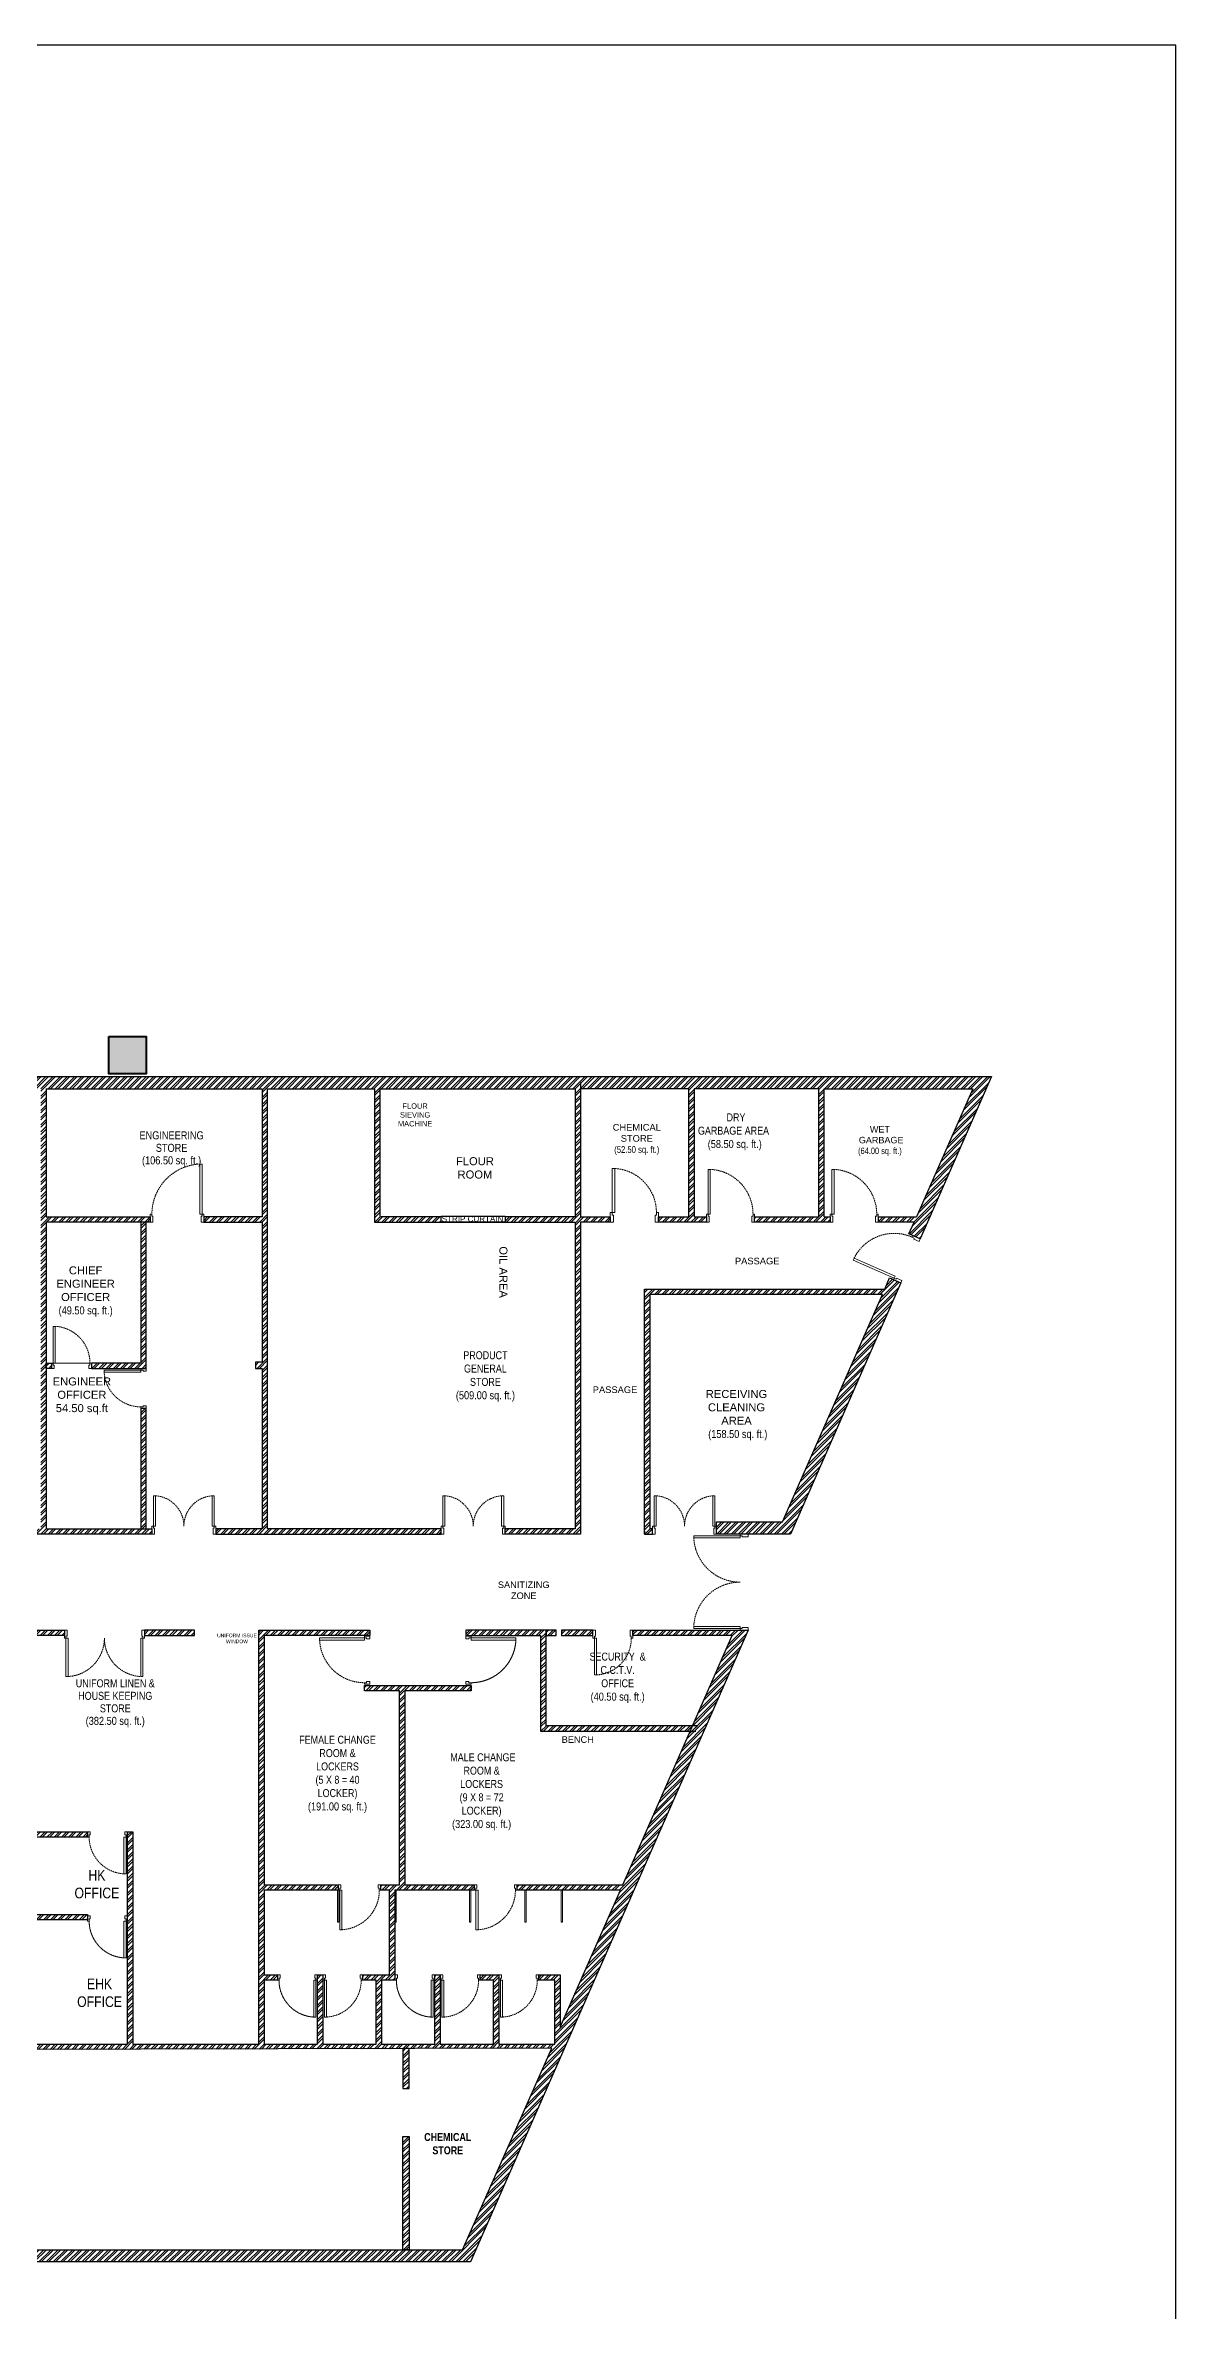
# Model space of a CAD drawing. Header units: millimetres. Extents: x 149548 to 2069915, y -1587483 to -1219800.
# Drawn here: x 1995563 to 2016745, y -1386812 to -1344339 of the extents above; entities that cross this region are included whole.
import ezdxf

# ---------------------------------------------------------------- set-up
doc = ezdxf.new("R2010")
doc.units = ezdxf.units.MM
doc.header["$MEASUREMENT"] = 0
for name, pattern in [('AUDIT_D_060311083008-3', [0, 0]), ('DASHED', [0.75, 0.5, -0.25]), ('HIDDEN', [0.375, 0.25, -0.125])]:
    doc.linetypes.add(name, pattern=pattern)
doc.layers.add('A-ANNO-TEXT-250', color=211, linetype='AUDIT_D_060311083008-3')
doc.layers.add('Text', color=7, linetype='Continuous')
doc.layers.add('A-DOOR', color=140, linetype='AUDIT_D_060311083008-3', lineweight=5, transparency=0.5)
for name, color, linetype, lineweight in [('AREA', 84, 'Continuous', 15), ('BRICK WALL_MOFA', 8, 'Continuous', 30), ('CONCRETE_MOFA', 230, 'Continuous', 40), ('DIMENSION_MOFA', 62, 'HIDDEN', 15), ('DOORS', 161, 'Continuous', 5), ('NEW BLOCK WORK', 126, 'Continuous', 30), ('NEW WALL', 242, 'Continuous', 0), ('Sanitary fixtures', 153, 'Continuous', 13)]:
    doc.layers.add(name, color=color, linetype=linetype, lineweight=lineweight)
doc.layers.add('HATCH SOLID_MOFA', color=7, linetype='Continuous', lineweight=5, true_color=0x9c9c9c)
doc.layers.add('HATCH_LIGHT_MOFA', color=7, linetype='Continuous', lineweight=5, true_color=0x5b5b5b)
doc.styles.add('1', font='romans.shx')
doc.styles.add('Arial_2', font='arial.ttf', dxfattribs={"height": 500})
doc.styles.add('ARIALBOLD.8', font='arialbd.ttf', dxfattribs={"width": 0.8, "height": 2.5})
doc.styles.get("Standard").update_dxf_attribs({"font": 'arial.ttf'})
doc.styles.add('Txt-200-02', font='GOTHIC.TTF', dxfattribs={"height": 500})
pattern_1 = [(45, (2011233.15, -1366874.38), (-67.35192, 67.35192), []), (45, (2011278.05, -1366874.38), (-67.35192, 67.35192), [])]

# ---------------------------------------------------------------- blocks, each defined once
blk = doc.blocks.new('D-150 thk wall_1.2m D leaf-new-flat-7')
at = {"layer": 'A-DOOR', "color": 252, "linetype": 'DASHED', "ltscale": 50}
for centre, start, end in [((30, 150), 360, 85.9759), ((1170, 150), 94.0241, 180)]:
    blk.add_arc(centre, 570, start, end, dxfattribs=at)
at = {"layer": 'DOORS'}
for points in [[(30, 150), (70, 150), (70, 719), (30, 719)], [(1170, 150), (1130, 150), (1130, 719), (1170, 719)]]:
    blk.add_lwpolyline(points, close=True, dxfattribs=at)
at = {"layer": 'DOORS', "flags": 128}
for points in [[(0, 150), (0, 0), (50, 0), (50, 110), (30, 110), (30, 150)], [(1200, 150), (1200, 0), (1150, 0), (1150, 110), (1170, 110), (1170, 150)]]:
    blk.add_lwpolyline(points, close=True, dxfattribs=at)
blk = doc.blocks.new('*U157')
at = {"layer": 'DIMENSION_MOFA'}
blk.add_blockref('D-150 thk wall_1.2m D leaf-new-flat-7', (0, 0), dxfattribs=at)
blk = doc.blocks.new('D-150 thk wall_1.2m D leaf-new-flat-9')
at = {"layer": 'A-DOOR', "color": 252, "linetype": 'DASHED', "ltscale": 50}
for centre, start, end in [((30, 150), 360, 85.9759), ((1170, 150), 94.0241, 180)]:
    blk.add_arc(centre, 570, start, end, dxfattribs=at)
at = {"layer": 'DOORS'}
for points in [[(30, 150), (70, 150), (70, 719), (30, 719)], [(1170, 150), (1130, 150), (1130, 719), (1170, 719)]]:
    blk.add_lwpolyline(points, close=True, dxfattribs=at)
at = {"layer": 'DOORS', "flags": 128}
for points in [[(0, 150), (0, 0), (50, 0), (50, 110), (30, 110), (30, 150)], [(1200, 150), (1200, 0), (1150, 0), (1150, 110), (1170, 110), (1170, 150)]]:
    blk.add_lwpolyline(points, close=True, dxfattribs=at)
blk = doc.blocks.new('*U159')
at = {"layer": 'DIMENSION_MOFA'}
blk.add_blockref('D-150 thk wall_1.2m D leaf-new-flat-9', (0, 0), dxfattribs=at)
blk = doc.blocks.new('D-100 thk wall_0.80m-new-flat-1')
at = {"layer": 'A-DOOR', "color": 252, "linetype": 'DASHED', "ltscale": 50}
blk.add_arc((30, -100), 740, 273.0986, 0, dxfattribs=at)
at = {"layer": 'DOORS', "flags": 128}
for points in [[(0, -100), (0, 0), (50, 0), (50, -60), (30, -60), (30, -100)], [(800, -100), (800, 0), (750, 0), (750, -60), (770, -60), (770, -100)]]:
    blk.add_lwpolyline(points, close=True, dxfattribs=at)
at = {"layer": 'DOORS'}
blk.add_lwpolyline([(30, -100), (70, -100), (70, -839), (30, -839)], close=True, dxfattribs=at)
blk = doc.blocks.new('*U161')
at = {"layer": 'DIMENSION_MOFA'}
blk.add_blockref('D-100 thk wall_0.80m-new-flat-1', (0, 0), dxfattribs=at)
blk = doc.blocks.new('D-100 thk wall_0.80m-new-flat-2')
at = {"layer": 'A-DOOR', "color": 252, "linetype": 'DASHED', "ltscale": 50}
blk.add_arc((30, -100), 740, 273.0986, 0, dxfattribs=at)
at = {"layer": 'DOORS', "flags": 128}
for points in [[(0, -100), (0, 0), (50, 0), (50, -60), (30, -60), (30, -100)], [(800, -100), (800, 0), (750, 0), (750, -60), (770, -60), (770, -100)]]:
    blk.add_lwpolyline(points, close=True, dxfattribs=at)
at = {"layer": 'DOORS'}
blk.add_lwpolyline([(30, -100), (70, -100), (70, -839), (30, -839)], close=True, dxfattribs=at)
blk = doc.blocks.new('*U163')
at = {"layer": 'DIMENSION_MOFA'}
blk.add_blockref('D-100 thk wall_0.80m-new-flat-2', (0, 0), dxfattribs=at)
blk = doc.blocks.new('D-100 thk wall_0.90m-new-flat-1')
at = {"layer": 'A-DOOR', "flags": 128}
for points in [[(-100, 0), (0, 0), (0, -50), (-60, -50), (-60, -30), (-100, -30)], [(-100, -900), (0, -900), (0, -850), (-60, -850), (-60, -870), (-100, -870)]]:
    blk.add_lwpolyline(points, close=True, dxfattribs=at)
at = {"layer": 'A-DOOR'}
blk.add_lwpolyline([(-100, -30), (-100, -70), (-939, -70), (-939, -30)], close=True, dxfattribs=at)
at = {"layer": 'A-DOOR', "color": 252, "linetype": 'DASHED', "ltscale": 50}
blk.add_arc((-100, -30), 840, 182.7294, 270, dxfattribs=at)
blk = doc.blocks.new('*U165')
at = {"layer": 'DIMENSION_MOFA'}
blk.add_blockref('D-100 thk wall_0.90m-new-flat-1', (0, 0), dxfattribs=at)
blk = doc.blocks.new('D-100 thk wall_0.90m-new-flat-2')
at = {"layer": 'A-DOOR', "flags": 128}
for points in [[(100, 0), (0, 0), (0, -50), (60, -50), (60, -30), (100, -30)], [(100, -900), (0, -900), (0, -850), (60, -850), (60, -870), (100, -870)]]:
    blk.add_lwpolyline(points, close=True, dxfattribs=at)
at = {"layer": 'A-DOOR'}
blk.add_lwpolyline([(100, -30), (100, -70), (939, -70), (939, -30)], close=True, dxfattribs=at)
at = {"layer": 'A-DOOR', "color": 252, "linetype": 'DASHED', "ltscale": 50}
blk.add_arc((100, -30), 840, 270, 357.2706, dxfattribs=at)
blk = doc.blocks.new('*U167')
at = {"layer": 'DIMENSION_MOFA'}
blk.add_blockref('D-100 thk wall_0.90m-new-flat-2', (0, 0), dxfattribs=at)
blk = doc.blocks.new('D-150 thk wall_1.8m D leaf-new-flat-4')
at = {"layer": 'A-DOOR', "color": 252, "linetype": 'DASHED', "ltscale": 50}
for centre, start, end in [((-149, 33), 158.9352, 246.3), ((-849, -1560), 66.3, 153.6648)]:
    blk.add_arc(centre, 870, start, end, dxfattribs=at)
at = {"layer": 'DOORS'}
for points in [[(-149, 33), (-165, -4), (-961, 346), (-945, 382)], [(-849, -1560), (-833, -1524), (-1629, -1174), (-1645, -1211)]]:
    blk.add_lwpolyline(points, close=True, dxfattribs=at)
at = {"layer": 'DOORS', "flags": 128}
for points in [[(-137, 60), (0, 0), (-20, -46), (-121, -2), (-113, 17), (-149, 33)], [(-861, -1588), (-724, -1648), (-703, -1602), (-804, -1558), (-812, -1577), (-849, -1560)]]:
    blk.add_lwpolyline(points, close=True, dxfattribs=at)
blk = doc.blocks.new('*U169')
at = {"layer": 'DIMENSION_MOFA'}
blk.add_blockref('D-150 thk wall_1.8m D leaf-new-flat-4', (0, 0), dxfattribs=at)
blk = doc.blocks.new('D-100 thk wall_0.75m-new-flat-4')
at = {"layer": 'A-DOOR', "color": 252, "linetype": 'DASHED', "ltscale": 50}
blk.add_arc((-30, -100), 690, 180, 266.6766, dxfattribs=at)
at = {"layer": 'DOORS', "flags": 128}
for points in [[(-750, -100), (-750, 0), (-700, 0), (-700, -60), (-720, -60), (-720, -100)], [(0, -100), (0, 0), (-50, 0), (-50, -60), (-30, -60), (-30, -100)]]:
    blk.add_lwpolyline(points, close=True, dxfattribs=at)
at = {"layer": 'DOORS'}
blk.add_lwpolyline([(-30, -100), (-70, -100), (-70, -789), (-30, -789)], close=True, dxfattribs=at)
blk = doc.blocks.new('*U171')
at = {"layer": 'DIMENSION_MOFA'}
blk.add_blockref('D-100 thk wall_0.75m-new-flat-4', (0, 0), dxfattribs=at)
blk = doc.blocks.new('D-100 thk wall_0.75m-new-flat-5')
at = {"layer": 'A-DOOR', "color": 252, "linetype": 'DASHED', "ltscale": 50}
blk.add_arc((-30, -100), 690, 180, 266.6766, dxfattribs=at)
at = {"layer": 'DOORS', "flags": 128}
for points in [[(-750, -100), (-750, 0), (-700, 0), (-700, -60), (-720, -60), (-720, -100)], [(0, -100), (0, 0), (-50, 0), (-50, -60), (-30, -60), (-30, -100)]]:
    blk.add_lwpolyline(points, close=True, dxfattribs=at)
at = {"layer": 'DOORS'}
blk.add_lwpolyline([(-30, -100), (-70, -100), (-70, -789), (-30, -789)], close=True, dxfattribs=at)
blk = doc.blocks.new('*U173')
at = {"layer": 'DIMENSION_MOFA'}
blk.add_blockref('D-100 thk wall_0.75m-new-flat-5', (0, 0), dxfattribs=at)
blk = doc.blocks.new('D-100 thk wall_0.75m-new-flat-6')
at = {"layer": 'A-DOOR', "color": 252, "linetype": 'DASHED', "ltscale": 50}
blk.add_arc((30, -100), 690, 273.3234, 0, dxfattribs=at)
at = {"layer": 'DOORS', "flags": 128}
for points in [[(0, -100), (0, 0), (50, 0), (50, -60), (30, -60), (30, -100)], [(750, -100), (750, 0), (700, 0), (700, -60), (720, -60), (720, -100)]]:
    blk.add_lwpolyline(points, close=True, dxfattribs=at)
at = {"layer": 'DOORS'}
blk.add_lwpolyline([(30, -100), (70, -100), (70, -789), (30, -789)], close=True, dxfattribs=at)
blk = doc.blocks.new('*U179')
at = {"layer": 'DIMENSION_MOFA'}
blk.add_blockref('D-100 thk wall_0.75m-new-flat-6', (0, 0), dxfattribs=at)
blk = doc.blocks.new('D-100 thk wall_0.75m-new-flat-7')
at = {"layer": 'A-DOOR', "color": 252, "linetype": 'DASHED', "ltscale": 50}
blk.add_arc((-30, -100), 690, 180, 266.6766, dxfattribs=at)
at = {"layer": 'DOORS', "flags": 128}
for points in [[(-750, -100), (-750, 0), (-700, 0), (-700, -60), (-720, -60), (-720, -100)], [(0, -100), (0, 0), (-50, 0), (-50, -60), (-30, -60), (-30, -100)]]:
    blk.add_lwpolyline(points, close=True, dxfattribs=at)
at = {"layer": 'DOORS'}
blk.add_lwpolyline([(-30, -100), (-70, -100), (-70, -789), (-30, -789)], close=True, dxfattribs=at)
blk = doc.blocks.new('*U181')
at = {"layer": 'DIMENSION_MOFA'}
blk.add_blockref('D-100 thk wall_0.75m-new-flat-7', (0, 0), dxfattribs=at)
blk = doc.blocks.new('D-100 thk wall_0.75m-new-flat-8')
at = {"layer": 'A-DOOR', "color": 252, "linetype": 'DASHED', "ltscale": 50}
blk.add_arc((30, -100), 690, 273.3234, 0, dxfattribs=at)
at = {"layer": 'DOORS', "flags": 128}
for points in [[(0, -100), (0, 0), (50, 0), (50, -60), (30, -60), (30, -100)], [(750, -100), (750, 0), (700, 0), (700, -60), (720, -60), (720, -100)]]:
    blk.add_lwpolyline(points, close=True, dxfattribs=at)
at = {"layer": 'DOORS'}
blk.add_lwpolyline([(30, -100), (70, -100), (70, -789), (30, -789)], close=True, dxfattribs=at)
blk = doc.blocks.new('*U183')
at = {"layer": 'DIMENSION_MOFA'}
blk.add_blockref('D-100 thk wall_0.75m-new-flat-8', (0, 0), dxfattribs=at)
blk = doc.blocks.new('D-100 thk wall_0.75m-new-flat-9')
at = {"layer": 'A-DOOR', "color": 252, "linetype": 'DASHED', "ltscale": 50}
blk.add_arc((-30, -100), 690, 180, 266.6766, dxfattribs=at)
at = {"layer": 'DOORS', "flags": 128}
for points in [[(-750, -100), (-750, 0), (-700, 0), (-700, -60), (-720, -60), (-720, -100)], [(0, -100), (0, 0), (-50, 0), (-50, -60), (-30, -60), (-30, -100)]]:
    blk.add_lwpolyline(points, close=True, dxfattribs=at)
at = {"layer": 'DOORS'}
blk.add_lwpolyline([(-30, -100), (-70, -100), (-70, -789), (-30, -789)], close=True, dxfattribs=at)
blk = doc.blocks.new('*U185')
at = {"layer": 'DIMENSION_MOFA'}
blk.add_blockref('D-100 thk wall_0.75m-new-flat-9', (0, 0), dxfattribs=at)
blk = doc.blocks.new('D-100 thk wall_0.75m-new-flat-10')
at = {"layer": 'A-DOOR', "color": 252, "linetype": 'DASHED', "ltscale": 50}
blk.add_arc((30, -100), 690, 273.3234, 0, dxfattribs=at)
at = {"layer": 'DOORS', "flags": 128}
for points in [[(0, -100), (0, 0), (50, 0), (50, -60), (30, -60), (30, -100)], [(750, -100), (750, 0), (700, 0), (700, -60), (720, -60), (720, -100)]]:
    blk.add_lwpolyline(points, close=True, dxfattribs=at)
at = {"layer": 'DOORS'}
blk.add_lwpolyline([(30, -100), (70, -100), (70, -789), (30, -789)], close=True, dxfattribs=at)
blk = doc.blocks.new('*U187')
at = {"layer": 'DIMENSION_MOFA'}
blk.add_blockref('D-100 thk wall_0.75m-new-flat-10', (0, 0), dxfattribs=at)
blk = doc.blocks.new('D-150 thk wall_0.75m-new-flat-3')
at = {"layer": 'A-DOOR', "color": 252, "linetype": 'DASHED', "ltscale": 50}
blk.add_arc((30, -150), 690, 273.3234, 0, dxfattribs=at)
at = {"layer": 'DOORS', "flags": 128}
for points in [[(0, -150), (0, 0), (50, 0), (50, -110), (30, -110), (30, -150)], [(750, -150), (750, 0), (700, 0), (700, -110), (720, -110), (720, -150)]]:
    blk.add_lwpolyline(points, close=True, dxfattribs=at)
at = {"layer": 'DOORS'}
blk.add_lwpolyline([(30, -150), (70, -150), (70, -839), (30, -839)], close=True, dxfattribs=at)
blk = doc.blocks.new('*U192')
at = {"layer": 'DIMENSION_MOFA'}
blk.add_blockref('D-150 thk wall_0.75m-new-flat-3', (0, 0), dxfattribs=at)
blk = doc.blocks.new('D-150 thk wall_1.2m D leaf-new')
at = {"layer": 'A-DOOR', "color": 252, "linetype": 'DASHED', "ltscale": 50}
for centre, start, end in [((30, -150), 274.0241, 0), ((1170, -150), 180, 265.9759)]:
    blk.add_arc(centre, 570, start, end, dxfattribs=at)
at = {"layer": 'DOORS', "flags": 128}
for points in [[(0, -150), (0, 0), (50, 0), (50, -110), (30, -110), (30, -150)], [(1200, -150), (1200, 0), (1150, 0), (1150, -110), (1170, -110), (1170, -150)]]:
    blk.add_lwpolyline(points, close=True, dxfattribs=at)
at = {"layer": 'DOORS'}
for points in [[(30, -150), (70, -150), (70, -719), (30, -719)], [(1170, -150), (1130, -150), (1130, -719), (1170, -719)]]:
    blk.add_lwpolyline(points, close=True, dxfattribs=at)
blk = doc.blocks.new('*U194')
at = {"layer": 'A-DOOR'}
blk.add_blockref('D-150 thk wall_1.2m D leaf-new', (0, 0), dxfattribs=at)
blk = doc.blocks.new('D-150 thk wall_0.90m-new')
at = {"layer": 'A-DOOR', "color": 252, "linetype": 'DASHED', "ltscale": 50}
blk.add_arc((30, -150), 840, 272.7294, 0, dxfattribs=at)
at = {"layer": 'DOORS', "flags": 128}
for points in [[(0, -150), (0, 0), (50, 0), (50, -110), (30, -110), (30, -150)], [(900, -150), (900, 0), (850, 0), (850, -110), (870, -110), (870, -150)]]:
    blk.add_lwpolyline(points, close=True, dxfattribs=at)
at = {"layer": 'DOORS'}
blk.add_lwpolyline([(30, -150), (70, -150), (70, -989), (30, -989)], close=True, dxfattribs=at)
blk = doc.blocks.new('*U195')
at = {"layer": 'A-DOOR'}
blk.add_blockref('D-150 thk wall_0.90m-new', (0, 0), dxfattribs=at)
blk = doc.blocks.new('D-150 thk wall_1.0m-new')
at = {"layer": 'A-DOOR', "color": 252, "linetype": 'DASHED', "ltscale": 50}
blk.add_arc((30, -150), 940, 272.4389, 0, dxfattribs=at)
at = {"layer": 'DOORS', "flags": 128}
for points in [[(0, -150), (0, 0), (50, 0), (50, -110), (30, -110), (30, -150)], [(1000, -150), (1000, 0), (950, 0), (950, -110), (970, -110), (970, -150)]]:
    blk.add_lwpolyline(points, close=True, dxfattribs=at)
at = {"layer": 'DOORS'}
blk.add_lwpolyline([(30, -150), (70, -150), (70, -1089), (30, -1089)], close=True, dxfattribs=at)
blk = doc.blocks.new('*U196')
at = {"layer": 'A-DOOR'}
blk.add_blockref('D-150 thk wall_1.0m-new', (0, 0), dxfattribs=at)
blk = doc.blocks.new('D-100 thk wall_0.75m-new')
at = {"layer": 'A-DOOR', "color": 252, "linetype": 'DASHED', "ltscale": 50}
blk.add_arc((30, -100), 690, 273.3234, 0, dxfattribs=at)
at = {"layer": 'DOORS', "flags": 128}
for points in [[(0, -100), (0, 0), (50, 0), (50, -60), (30, -60), (30, -100)], [(750, -100), (750, 0), (700, 0), (700, -60), (720, -60), (720, -100)]]:
    blk.add_lwpolyline(points, close=True, dxfattribs=at)
at = {"layer": 'DOORS'}
blk.add_lwpolyline([(30, -100), (70, -100), (70, -789), (30, -789)], close=True, dxfattribs=at)
blk = doc.blocks.new('*U197')
at = {"layer": 'A-DOOR'}
blk.add_blockref('D-100 thk wall_0.75m-new', (0, 0), dxfattribs=at)
blk = doc.blocks.new('D-150 thk wall_0.75m-new')
at = {"layer": 'A-DOOR', "color": 252, "linetype": 'DASHED', "ltscale": 50}
blk.add_arc((30, -150), 690, 273.3234, 0, dxfattribs=at)
at = {"layer": 'DOORS', "flags": 128}
for points in [[(0, -150), (0, 0), (50, 0), (50, -110), (30, -110), (30, -150)], [(750, -150), (750, 0), (700, 0), (700, -110), (720, -110), (720, -150)]]:
    blk.add_lwpolyline(points, close=True, dxfattribs=at)
at = {"layer": 'DOORS'}
blk.add_lwpolyline([(30, -150), (70, -150), (70, -839), (30, -839)], close=True, dxfattribs=at)
blk = doc.blocks.new('*U198')
at = {"layer": 'A-DOOR'}
blk.add_blockref('D-150 thk wall_0.75m-new', (0, 0), dxfattribs=at)
blk = doc.blocks.new('D-100 thk wall_0.90m-new')
at = {"layer": 'A-DOOR', "flags": 128}
for points in [[(0, -100), (0, 0), (50, 0), (50, -60), (30, -60), (30, -100)], [(900, -100), (900, 0), (850, 0), (850, -60), (870, -60), (870, -100)]]:
    blk.add_lwpolyline(points, close=True, dxfattribs=at)
at = {"layer": 'A-DOOR'}
blk.add_lwpolyline([(30, -100), (70, -100), (70, -939), (30, -939)], close=True, dxfattribs=at)
at = {"layer": 'A-DOOR', "color": 252, "linetype": 'DASHED', "ltscale": 50}
blk.add_arc((30, -100), 840, 272.7294, 0, dxfattribs=at)
blk = doc.blocks.new('*U199')
at = {"layer": 'A-DOOR'}
blk.add_blockref('D-100 thk wall_0.90m-new', (0, 0), dxfattribs=at)
blk = doc.blocks.new('D-100 thk wall_0.80m-new')
at = {"layer": 'A-DOOR', "color": 252, "linetype": 'DASHED', "ltscale": 50}
blk.add_arc((30, -100), 740, 273.0986, 0, dxfattribs=at)
at = {"layer": 'DOORS', "flags": 128}
for points in [[(0, -100), (0, 0), (50, 0), (50, -60), (30, -60), (30, -100)], [(800, -100), (800, 0), (750, 0), (750, -60), (770, -60), (770, -100)]]:
    blk.add_lwpolyline(points, close=True, dxfattribs=at)
at = {"layer": 'DOORS'}
blk.add_lwpolyline([(30, -100), (70, -100), (70, -839), (30, -839)], close=True, dxfattribs=at)
blk = doc.blocks.new('*U200')
at = {"layer": 'A-DOOR'}
blk.add_blockref('D-100 thk wall_0.80m-new', (0, 0), dxfattribs=at)
blk = doc.blocks.new('*U201')
at = {"layer": 'A-DOOR'}
blk.add_blockref('D-100 thk wall_0.75m-new', (0, 0), dxfattribs=at)
blk = doc.blocks.new('*U202')
at = {"layer": 'A-DOOR'}
blk.add_blockref('D-100 thk wall_0.90m-new', (0, 0), dxfattribs=at)
blk = doc.blocks.new('D-150 thk wall_1.5m D leaf-new')
at = {"layer": 'A-DOOR', "color": 252, "linetype": 'DASHED', "ltscale": 50}
for centre, start, end in [((30, -150), 273.1847, 0), ((1470, -150), 180, 266.8153)]:
    blk.add_arc(centre, 720, start, end, dxfattribs=at)
at = {"layer": 'DOORS', "flags": 128}
for points in [[(0, -150), (0, 0), (50, 0), (50, -110), (30, -110), (30, -150)], [(1500, -150), (1500, 0), (1450, 0), (1450, -110), (1470, -110), (1470, -150)]]:
    blk.add_lwpolyline(points, close=True, dxfattribs=at)
at = {"layer": 'DOORS'}
for points in [[(30, -150), (70, -150), (70, -869), (30, -869)], [(1470, -150), (1430, -150), (1430, -869), (1470, -869)]]:
    blk.add_lwpolyline(points, close=True, dxfattribs=at)
blk = doc.blocks.new('*U203')
at = {"layer": 'A-DOOR'}
blk.add_blockref('D-150 thk wall_1.5m D leaf-new', (0, 0), dxfattribs=at)
blk = doc.blocks.new('*U204')
at = {"layer": 'A-DOOR'}
blk.add_blockref('D-100 thk wall_0.75m-new', (0, 0), dxfattribs=at)

msp = doc.modelspace()

# ---------------------------------------------------------------- hatches: boundary and pattern name
at = {"layer": 'HATCH SOLID_MOFA'}
h = msp.add_hatch(dxfattribs=at)
h.set_pattern_fill('ANSI32', color=256, scale=10)
h.set_pattern_definition(pattern_1)
h.paths.add_polyline_path([(1988502.07, -1363903.3), (1988502.07, -1363673.3), (2013295, -1363673.3), (2011957.1, -1366718.09), (2011746.53, -1366625.56), (2011843.89, -1366403.98), (2011172.56, -1366403.98), (2011172.56, -1366303.98), (2011887.83, -1366303.98), (2012942.71, -1363903.3), (2010157.56, -1363903.3), (2010157.56, -1366303.98), (2010272.56, -1366303.98), (2010272.56, -1366403.98), (2008854.65, -1366403.98), (2008854.65, -1366303.98), (2010057.56, -1366303.98), (2010057.56, -1363903.3), (2007724.65, -1363903.3), (2007724.65, -1366303.98), (2007954.65, -1366303.98), (2007954.65, -1366403.98), (2007050.57, -1366403.98), (2007050.57, -1366303.98), (2007624.65, -1366303.98), (2007624.65, -1363903.3), (2005591.48, -1363903.3), (2005591.48, -1366303.98), (2006150.57, -1366303.98), (2006150.57, -1366403.98), (2005616.98, -1366403.99), (2005616.98, -1366403.98), (2005591.48, -1366403.99), (2005591.48, -1372253.32), (2004182.06, -1372253.32), (2004182.06, -1372153.32), (2005491.48, -1372153.32), (2005491.48, -1366403.98), (2004182.06, -1366403.98), (2004182.06, -1366303.98), (2005491.48, -1366303.98), (2005491.48, -1363903.3), (2001829.15, -1363903.3), (2001829.15, -1366303.98), (2002982.06, -1366303.98), (2002982.06, -1366403.98), (2001729.15, -1366403.98), (2001729.15, -1363903.3), (1999729.28, -1363903.3), (1999729.28, -1372153.32), (2002982.06, -1372153.32), (2002982.06, -1372253.32), (1999614.28, -1372253.32), (1998759.66, -1372253.32), (1998759.66, -1372153.32), (1999629.28, -1372153.32), (1999629.28, -1369145.95), (1999499.28, -1369145.95), (1999499.28, -1369030.95), (1999629.28, -1369030.95), (1999629.28, -1366403.98), (1998530.65, -1366403.98), (1998530.65, -1366303.98), (1999629.28, -1366303.98), (1999629.28, -1363903.3), (1995579.47, -1363903.3), (1995579.47, -1366303.98), (1997530.65, -1366303.98), (1997530.65, -1366403.98), (1995579.47, -1366403.98), (1995579.47, -1372153.32), (1997559.66, -1372153.32), (1997559.66, -1372253.32), (1995579.47, -1372253.32), (1994670.55, -1372253.32), (1994670.55, -1372153.32), (1995479.47, -1372153.32), (1995479.47, -1363903.3)])
h.paths.add_polyline_path([(1997454.35, -1372153.32), (1997454.35, -1369895.95), (1997354.35, -1369895.95), (1997354.35, -1372153.32)], flags=16)
h.paths.add_polyline_path([(1995579.47, -1369145.95), (1995679.51, -1369145.95), (1995679.51, -1369045.95), (1995579.47, -1369045.95), (1995579.47, -1369145.95)], flags=17)
h = msp.add_hatch(dxfattribs=at)
h.set_pattern_fill('ANSI32', color=256, scale=10)
h.set_pattern_definition(pattern_1)
h.paths.add_polyline_path([(2008733.93, -1374053.32), (2003529.13, -1385898.32), (1990302.07, -1385898.3), (1990302.07, -1374053.32), (1991792.07, -1374053.32), (1991792.07, -1374153.32), (1990402.07, -1374153.32), (1990401.83, -1385668.3), (2003378.97, -1385668.32), (2005054.63, -1381892.17), (1994795.07, -1381918.32), (1994795.07, -1375203.32), (1994895.07, -1375203.32), (1994895.07, -1377833.07), (1996355.25, -1377833.07), (1996355.25, -1377933.07), (1994895.07, -1377933.07), (1994895.07, -1379383.19), (1996355.25, -1379383.19), (1996355.25, -1379483.19), (1994895.07, -1379483.19), (1994895.07, -1381818.32), (1997105.25, -1381818.32), (1997105.25, -1377833.07), (1997205.25, -1377833.07), (1997205.25, -1381818.32), (1999562.07, -1381818.32), (1999562.07, -1374053.32), (2001642.07, -1374053.32), (2001642.07, -1374153.32), (1999662.07, -1374153.32), (1999662.07, -1378830.08), (2001052.07, -1378830.08), (2001052.07, -1378930.08), (1999662.07, -1378930.08), (1999662.07, -1380518.32), (1999912.07, -1380518.32), (1999912.07, -1380618.32), (1999662.07, -1380618.32), (1999662.07, -1381818.32), (2000662.07, -1381818.32), (2000662.07, -1380518.32), (2000762.07, -1380518.32), (2000762.07, -1381818.32), (2001762.07, -1381818.32), (2001762.07, -1380618.32), (2001512.07, -1380618.32), (2001512.07, -1380518.32), (2002012.07, -1380518.32), (2002012.07, -1378930.08), (2001852.07, -1378930.08), (2001852.07, -1378830.08), (2002202.07, -1378830.08), (2002202.07, -1375188.32), (2001542.07, -1375188.32), (2001542.07, -1375088.32), (2003542.07, -1375088.32), (2003542.07, -1375188.32), (2002302.07, -1375188.32), (2002302.07, -1378830.08), (2003602.07, -1378830.08), (2003602.07, -1378930.08), (2002112.07, -1378930.08), (2002112.07, -1380618.32), (2001862.07, -1380618.32), (2001862.07, -1381818.32), (2002862.07, -1381818.32), (2002862.07, -1380518.32), (2002962.07, -1380518.32), (2002962.07, -1381818.32), (2003962.07, -1381818.32), (2003962.07, -1380618.32), (2003712.07, -1380618.32), (2003712.07, -1380518.32), (2004062.07, -1380518.32), (2004062.07, -1381818.32), (2005111.92, -1381818.32), (2005111.92, -1380618.32), (2004812.07, -1380618.32), (2004812.07, -1380518.32), (2005211.92, -1380518.32), (2005211.92, -1381496.93), (2006339.81, -1378930.08), (2004402.07, -1378930.08), (2004402.07, -1378830.08), (2006384.25, -1378830.08), (2008432.22, -1374153.32), (2006574.35, -1374153.32), (2006574.35, -1374053.32)])
h.paths.add_polyline_path([(1993292.07, -1374053.32), (1995919.99, -1374053.32), (1995919.99, -1374153.32), (1993292.07, -1374153.32)])
h.paths.add_polyline_path([(1997419.99, -1374053.32), (1997419.99, -1374153.32), (1998361.61, -1374153.32), (1998361.61, -1374053.32)], flags=17)
h.paths.add_polyline_path([(1996429.51, -1369045.95), (1997354.35, -1369045.95), (1997354.35, -1366403.98), (1997454.35, -1366403.98), (1997454.35, -1369145.95), (1996429.51, -1369145.95)])
h.paths.add_polyline_path([(2005234.67, -1374153.32), (2005824.35, -1374153.32), (2005824.35, -1374053.32), (2005234.67, -1374053.32)], flags=17)
h = msp.add_hatch(dxfattribs=at)
h.set_pattern_fill('ANSI32', color=256, scale=10)
h.set_pattern_definition(pattern_1)
h.paths.add_polyline_path([(2006791.48, -1372253.32), (2006791.48, -1367660.1), (2011291.95, -1367660.1), (2011384.47, -1367449.53), (2011595.04, -1367542.05), (2009524.87, -1372253.32), (2008141.48, -1372253.32), (2008141.54, -1372023.32), (2009374.71, -1372023.32), (2011248, -1367760.1), (2006891.48, -1367760.1), (2006891.48, -1372153.32), (2006941.48, -1372153.32), (2006941.48, -1372253.32)])
h = msp.add_hatch(dxfattribs=at)
h.set_pattern_fill('ANSI32', color=256, scale=10)
h.set_pattern_definition(pattern_1)
edge = h.paths.add_edge_path()
edge.add_line((2007787.16, -1375848.62), (2004947.3, -1375848.62))
edge.add_line((2004947.3, -1375848.62), (2004945.66, -1374053.32))
edge.add_line((2004945.66, -1374053.32), (2003442.07, -1374053.32))
edge.add_line((2003442.07, -1374053.32), (2003442.07, -1374153.32))
edge.add_line((2003442.07, -1374153.32), (2004844.67, -1374153.32))
edge.add_line((2004844.67, -1374153.32), (2004844.67, -1375950.08))
edge.add_line((2004844.67, -1375950.08), (2007754.21, -1375950.08))
h = msp.add_hatch(dxfattribs=at)
h.set_pattern_fill('ANSI32', color=256, scale=10)
h.set_pattern_definition([(45, (2072338.24, -1366874.38), (-67.35192, 67.35192), []), (45, (2072383.14, -1366874.38), (-67.35192, 67.35192), [])])
h.paths.add_polyline_path([(2004945.73, -1374153.32), (2005134.67, -1374153.32), (2005134.67, -1374053.32), (2004945.68, -1374053.3)])
h = msp.add_hatch(dxfattribs=at)
h.set_pattern_fill('ANSI32', color=256, scale=10)
h.set_pattern_definition(pattern_1)
h.paths.add_polyline_path([(2002264.18, -1383544.9), (2002379.18, -1383544.9), (2002378.81, -1385668.32), (2002263.81, -1385668.32)])
h.paths.add_polyline_path([(2002264.18, -1382644.9), (2002380.69, -1382644.9), (2002380.5, -1381898.99), (2002263.99, -1381899.29)])
at = {"layer": 'HATCH_LIGHT_MOFA', "true_color": 0x525252}
h = msp.add_hatch(color=251, dxfattribs=at)
h.dxf.hatch_style = 1
h.paths.add_polyline_path([(1960952.07, -1362923.3), (1961652.07, -1362923.3), (1961652.07, -1363623.3), (1960952.07, -1363623.3)])
h.paths.add_polyline_path([(1965427.07, -1362923.3), (1966127.07, -1362923.3), (1966127.07, -1363623.3), (1965427.07, -1363623.3)])
h.paths.add_polyline_path([(1969898.82, -1362923.3), (1970598.82, -1362923.3), (1970598.82, -1363623.3), (1969898.82, -1363623.3)])
h.paths.add_polyline_path([(1974377.07, -1362923.3), (1975077.07, -1362923.3), (1975077.07, -1363623.3), (1974377.07, -1363623.3)])
h.paths.add_polyline_path([(1978852.07, -1362923.3), (1979552.07, -1362923.3), (1979552.07, -1363623.3), (1978852.07, -1363623.3)])
h.paths.add_polyline_path([(1987802.07, -1362923.3), (1988502.07, -1362923.3), (1988502.07, -1363623.3), (1987802.07, -1363623.3)])
h.paths.add_polyline_path([(1983327.07, -1362923.3), (1984027.07, -1362923.3), (1984027.07, -1363623.3), (1983327.07, -1363623.3)])
h.paths.add_polyline_path([(1992277.07, -1362923.3), (1992977.07, -1362923.3), (1992977.07, -1363623.3), (1992277.07, -1363623.3)])
h.paths.add_polyline_path([(1996752.07, -1362923.3), (1997452.07, -1362923.3), (1997452.07, -1363623.3), (1996752.07, -1363623.3)])

# ---------------------------------------------------------------- linework, layer by layer
at = {"layer": 'AREA'}
msp.add_lwpolyline([(1995579.47, -1366403.98), (1997354.35, -1366403.98), (1997354.35, -1369045.95), (1995579.47, -1369045.95)], close=True, dxfattribs=at)
at = {"layer": 'BRICK WALL_MOFA'}
for p, q in [((1988502.07, -1363673.3), (2013295, -1363673.3)), ((2005591.48, -1363788.3), (2005591.48, -1366303.98)), ((1995579.47, -1363903.3), (1999629.28, -1363903.3)), ((1999729.28, -1363903.3), (2001729.15, -1363903.3)), ((2001729.15, -1363903.3), (2001729.15, -1366403.98)), ((2001829.15, -1363903.3), (2001829.15, -1366288.98)), ((2001829.15, -1363903.3), (2005491.48, -1363903.3)), ((2010157.56, -1366303.98), (2010272.56, -1366303.98)), ((2010272.56, -1366303.98), (2010272.56, -1366403.98)), ((2011172.56, -1366303.98), (2011887.83, -1366303.98)), ((2011172.56, -1366303.98), (2011172.56, -1366403.98)), ((2001729.15, -1366403.98), (2005491.48, -1366403.98)), ((2005491.48, -1366403.98), (2005491.48, -1372153.32)), ((2005616.98, -1366403.98), (2005591.48, -1366403.99)), ((2005591.48, -1366403.99), (2005591.48, -1372253.32)), ((2004182.06, -1372253.32), (2004182.06, -1372138.32)), ((2004182.06, -1372253.32), (2004182.06, -1372138.32)), ((2005491.48, -1372153.32), (2004182.06, -1372153.32)), ((2005591.48, -1372253.32), (2004182.06, -1372253.32)), ((2008141.48, -1372253.32), (2008141.48, -1372138.32))]:
    msp.add_line(p, q, dxfattribs=at)
for points in [[(2013295, -1363673.3), (2011957.1, -1366718.09), (2011746.53, -1366625.56), (2011843.89, -1366403.98), (2011172.56, -1366403.98)], [(1995579.47, -1363903.3), (1995579.47, -1366303.98), (1997530.65, -1366303.98), (1997530.65, -1366403.98), (1995579.47, -1366403.98), (1995579.47, -1372153.32), (1997559.66, -1372153.32), (1997559.66, -1372253.32), (1995579.47, -1372253.32), (1994670.55, -1372253.32)], [(1999629.28, -1363903.3), (1999629.28, -1366303.98), (1998530.65, -1366303.98), (1998530.65, -1366403.98), (1999629.28, -1366403.98), (1999629.28, -1369030.95), (1999499.28, -1369030.95), (1999499.28, -1369145.95), (1999629.28, -1369145.95), (1999629.28, -1372153.32), (1998759.66, -1372153.32), (1998759.66, -1372253.32), (1999614.28, -1372253.32), (2002982.06, -1372253.32), (2002982.06, -1372153.32), (1999729.28, -1372153.32), (1999729.28, -1363903.3)], [(2005491.48, -1363903.3), (2005491.48, -1366303.98), (2004182.06, -1366303.98), (2004182.06, -1366403.98), (2005476.48, -1366403.98)], [(2010272.56, -1366403.98), (2008854.65, -1366403.98), (2008854.65, -1366303.98), (2010057.56, -1366303.98), (2010057.56, -1363903.3), (2007724.65, -1363903.3), (2007724.65, -1366303.98), (2007954.65, -1366303.98), (2007954.65, -1366403.98), (2007050.57, -1366403.98), (2007050.57, -1366303.98), (2007624.65, -1366303.98), (2007624.65, -1363903.3), (2005591.48, -1363903.3)], [(2010157.56, -1366303.98), (2010157.56, -1363903.3), (2012942.71, -1363903.3), (2011887.83, -1366303.98)], [(2002982.06, -1366288.98), (2004182.06, -1366288.98), (2004182.06, -1366403.98), (2002982.06, -1366403.98), (2002982.06, -1366303.98), (2001844.15, -1366303.98)], [(2005591.48, -1366303.98), (2006150.57, -1366303.98), (2006150.57, -1366403.98), (2005591.48, -1366403.99)], [(1997354.35, -1366403.98), (1997354.35, -1369045.95), (1996429.51, -1369045.95), (1996429.51, -1369145.95), (1997454.35, -1369145.95), (1997454.35, -1366403.98), (1997454.35, -1366403.98)], [(2006791.48, -1372253.32), (2006791.48, -1367660.1), (2011291.95, -1367660.1), (2011384.47, -1367449.53), (2011595.04, -1367542.05), (2009524.87, -1372253.32), (2008141.48, -1372253.32), (2008141.54, -1372023.32), (2009374.71, -1372023.32), (2011248, -1367760.1), (2006891.48, -1367760.1), (2006891.48, -1372153.32)], [(1997454.35, -1372153.32), (1997454.35, -1369895.95), (1997354.35, -1369895.95), (1997354.35, -1372153.32)], [(2006791.48, -1372195.82), (2006791.48, -1372195.82), (2006791.48, -1372253.32), (2006941.48, -1372253.32), (2006941.48, -1372153.32), (2006891.48, -1372153.32)], [(1994895.07, -1381818.32), (1997105.25, -1381818.32), (1997105.25, -1377833.07), (1997205.25, -1377833.07), (1997205.25, -1381818.32), (1999562.07, -1381818.32), (1999562.07, -1374053.32), (2001642.07, -1374053.32), (2001642.07, -1374153.32), (1999662.07, -1374153.32), (1999662.07, -1378830.08), (2001052.07, -1378830.08), (2001052.07, -1378930.08), (1999662.07, -1378930.08), (1999662.07, -1380518.32), (1999912.07, -1380518.32), (1999912.07, -1380618.32), (1999662.07, -1380618.32), (1999662.07, -1381818.32), (2000662.07, -1381818.32), (2000662.07, -1380518.32), (2000762.07, -1380518.32), (2000762.07, -1381818.32), (2001762.07, -1381818.32), (2001762.07, -1380618.32), (2001512.07, -1380618.32), (2001512.07, -1380518.32), (2002012.07, -1380518.32), (2002012.07, -1378930.08), (2001852.07, -1378930.08), (2001852.07, -1378830.08), (2002202.07, -1378830.08), (2002202.07, -1375188.32), (2001542.07, -1375188.32), (2001542.07, -1375088.32), (2003542.07, -1375088.32), (2003542.07, -1375188.32), (2002302.07, -1375188.32), (2002302.07, -1378830.08), (2003602.07, -1378830.08), (2003602.07, -1378930.08), (2003602.07, -1378930.08), (2002112.07, -1378930.08), (2002112.07, -1380618.32), (2001862.07, -1380618.32), (2001862.07, -1381818.32), (2002862.07, -1381818.32), (2002862.07, -1380518.32), (2002962.07, -1380518.32), (2002962.07, -1381818.32), (2003962.07, -1381818.32), (2003962.07, -1380618.32), (2003712.07, -1380618.32), (2003712.07, -1380518.32), (2004062.07, -1380518.32), (2004062.07, -1381818.32), (2005111.92, -1381818.32), (2005111.92, -1381748.22), (2005111.92, -1380618.32), (2004812.07, -1380618.32), (2004812.07, -1380518.32), (2005211.92, -1380518.32), (2005211.92, -1381496.93), (2006339.81, -1378930.08), (2004402.07, -1378930.08), (2004402.07, -1378830.08), (2006384.25, -1378830.08), (2008432.22, -1374153.32), (2006574.35, -1374153.32), (2006574.35, -1374053.32), (2008733.93, -1374053.32), (2008733.93, -1374053.32), (2003529.13, -1385898.32), (1990302.07, -1385898.3)], [(2007787.16, -1375848.62), (2004947.3, -1375848.64), (2004945.66, -1374053.3), (2003442.07, -1374053.32), (2003442.07, -1374153.32), (2004844.67, -1374153.32), (2004844.67, -1375950.08), (2007754.21, -1375950.08)], [(1994895.07, -1377833.07), (1996355.25, -1377833.07), (1996355.25, -1377933.07), (1994895.07, -1377933.07)], [(1994895.07, -1379383.19), (1996355.25, -1379383.19), (1996355.25, -1379483.19), (1994895.07, -1379483.19)], [(1990401.83, -1385668.3), (2003378.97, -1385668.32), (2005054.63, -1381892.17), (1994795.07, -1381918.32)]]:
    msp.add_lwpolyline(points, dxfattribs=at)
for points in [[(1995679.51, -1369145.95), (1995579.47, -1369145.95), (1995579.47, -1369045.95), (1995679.51, -1369045.95)], [(1993292.07, -1374053.32), (1995919.99, -1374053.32), (1995919.99, -1374153.32), (1993292.07, -1374153.32)], [(1997419.99, -1374053.32), (1997419.99, -1374153.32), (1998361.61, -1374153.32), (1998361.61, -1374053.32)], [(2004945.73, -1374153.32), (2005134.67, -1374153.32), (2005134.67, -1374053.32), (2004945.68, -1374053.3)], [(2005234.67, -1374153.32), (2005824.35, -1374153.32), (2005824.35, -1374053.32), (2005234.67, -1374053.32)], [(2002264.18, -1382644.9), (2002380.69, -1382644.9), (2002380.5, -1381898.99), (2002263.99, -1381899.29)], [(2002264.18, -1383544.9), (2002379.18, -1383544.9), (2002378.81, -1385668.32), (2002263.81, -1385668.32)]]:
    msp.add_lwpolyline(points, close=True, dxfattribs=at)
at = {"layer": 'CONCRETE_MOFA'}
msp.add_lwpolyline([(1996752.07, -1362923.3), (1997452.07, -1362923.3), (1997452.07, -1363623.3), (1996752.07, -1363623.3)], close=True, dxfattribs=at)
at = {"layer": 'NEW BLOCK WORK'}
msp.add_lwpolyline([(1918579.75, -1411032.94), (2016744.69, -1411032.94), (2016744.69, -1344338.96), (1918579.75, -1344338.96)], close=True, dxfattribs=at)
at = {"layer": 'Sanitary fixtures'}
for points in [[(2001061.87, -1379530.26), (2001061.87, -1378930.07), (2001036.87, -1378930.07), (2001036.87, -1379530.26)], [(2001061.87, -1379530.26), (2001061.87, -1378930.07), (2001036.87, -1378930.07), (2001036.87, -1379530.26)], [(2001061.87, -1379530.26), (2001061.87, -1378930.07), (2001036.87, -1378930.07), (2001036.87, -1379530.26)], [(2002137.08, -1379530.2), (2002137.07, -1378930), (2002112.07, -1378930), (2002112.08, -1379530.2)], [(2003511.87, -1379530.28), (2003511.87, -1378930.08), (2003536.87, -1378930.08), (2003536.87, -1379530.28)], [(2003511.87, -1379530.28), (2003511.87, -1378930.08), (2003536.87, -1378930.08), (2003536.87, -1379530.28)], [(2003511.87, -1379530.28), (2003511.87, -1378930.08), (2003536.87, -1378930.08), (2003536.87, -1379530.28)], [(2004549.08, -1379530.28), (2004549.09, -1378930.09), (2004574.09, -1378930.09), (2004574.08, -1379530.28)], [(2004549.08, -1379530.28), (2004549.09, -1378930.09), (2004574.09, -1378930.09), (2004574.08, -1379530.28)], [(2005228.28, -1379530.28), (2005228.29, -1378930.08), (2005253.29, -1378930.08), (2005253.28, -1379530.28)], [(2005228.28, -1379530.28), (2005228.29, -1378930.08), (2005253.29, -1378930.08), (2005253.28, -1379530.28)]]:
    msp.add_lwpolyline(points, close=True, dxfattribs=at)

# ---------------------------------------------------------------- block references
at = {"layer": 'A-DOOR'}
for name, p, rotation in [('*U196', (1998530.65, -1366403.98), 180), ('*U197', (1997454.35, -1369145.95), 270), ('*U194', (1998759.66, -1372253.32), 180), ('*U199', (2001642.07, -1374168.32), 270)]:
    msp.add_blockref(name, p, dxfattribs=dict(at, rotation=rotation))
at = {"layer": 'A-DOOR', "xscale": -1}
for name, p, rotation in [('*U195', (2007954.65, -1366403.94), 180), ('*U195', (2010272.56, -1366403.98), 180), ('*U195', (2011595.04, -1367542.05), 246.2788861125987), ('*U197', (1995679.51, -1369145.95), 180), ('*U202', (2003442.07, -1374168.32), 89.9999999999998)]:
    msp.add_blockref(name, p, dxfattribs=dict(at, rotation=rotation))
at = {"layer": 'A-DOOR'}
for name, p in [('*U203', (1995919.99, -1374053.32)), ('*U198', (2005824.35, -1374053.32)), ('*U200', (2001052.07, -1378830.08)), ('*U200', (2003602.07, -1378830.08)), ('*U201', (2000762.07, -1380518.32)), ('*U201', (2002962.07, -1380518.32)), ('*U201', (2004062.07, -1380518.32))]:
    msp.add_blockref(name, p, dxfattribs=at)
at = {"layer": 'A-DOOR', "xscale": -1}
for name, p in [('*U204', (1997105.25, -1379408.19)), ('*U201', (2000662.07, -1380518.32)), ('*U201', (2002862.07, -1380518.32))]:
    msp.add_blockref(name, p, dxfattribs=at)
at = {"layer": 'DIMENSION_MOFA', "xscale": -1.200000000239902, "yscale": 1.200000000239902, "zscale": 1.200000000239902, "rotation": 180}
msp.add_blockref('*U192', (2006150.57, -1366403.99), dxfattribs=at)
at = {"layer": 'DIMENSION_MOFA'}
for name, p in [('*U157', (2002982.06, -1372253.32)), ('*U159', (2006941.48, -1372253.32)), ('*U165', (2001642.07, -1374168.32)), ('*U167', (2003442.07, -1374168.32)), ('*U171', (1997105.25, -1377833.07)), ('*U161', (2001052.07, -1378830.08)), ('*U163', (2003602.07, -1378830.08)), ('*U173', (1997105.25, -1379408.19)), ('*U181', (2000662.07, -1380518.32)), ('*U179', (2000762.07, -1380518.32)), ('*U185', (2002862.07, -1380518.32)), ('*U183', (2002962.07, -1380518.32)), ('*U187', (2004062.07, -1380518.32))]:
    msp.add_blockref(name, p, dxfattribs=at)
at = {"layer": 'DIMENSION_MOFA', "rotation": 23.7000000000547}
msp.add_blockref('*U169', (2008733.93, -1372253.32), dxfattribs=at)

# ---------------------------------------------------------------- texts
at = {"color": 23, "true_color": 0xbf8080, "char_height": 125, "attachment_point": 8, "style": 'Arial_2'}
for s, insert in [('\\pxqc;{\\fArial|b0|i0|c1|p0;\\C0;CHEMICAL \\PSTORE\\P\\fArial Narrow|b0|i0|c0|p34;(52.50 sq. ft.)}', (2006646.56, -1365142.09)), ('\\pxqc;{\\fArial|b0|i0|c1|p0;\\C0;PASSAGE}', (2008903.02, -1367196.31)), ('\\pxqc;{\\fArial|b0|i0|c1|p0;\\C0;PASSAGE}', (2006239.02, -1369609.35))]:
    msp.add_mtext_dynamic_manual_height_columns(s, width=1010.5357, gutter_width=1500, heights=[0], dxfattribs=dict(at, insert=insert))
at = {"color": 23, "true_color": 0xbf8080, "insert": (1997929.29, -1364700.76), "char_height": 150, "width": 1281.6099, "attachment_point": 2, "line_spacing_factor": 0.938532, "style": 'Arial_2'}
msp.add_mtext('\\pxqc;{\\fArial Narrow|b0|i0|c0|p34;\\C256;ENGINEERING STORE \\P\\C0;(106.50 sq. ft.)\\W0.8;\\fArial|b0|i0|c0|p34;\\C256; \\W1;\\fArial Narrow|b0|i0|c0|p34; }', dxfattribs=at)
at = {"char_height": 150, "width": 2055.6553, "attachment_point": 8, "style": 'Arial_2'}
for s, insert in [('CHIEF \\PENGINEER\\POFFICER\\P{\\fArial Narrow|b0|i0|c0|p34;\\C0;(49.50 sq. ft.)\\W0.8;\\fArial|b0|i0|c0|p34;\\C256; }', (1996318.51, -1368178.02)), ('ENGINEER\\POFFICER\\P54.50 sq.ft', (1996248.06, -1370010.38))]:
    msp.add_mtext(s, dxfattribs=dict(at, insert=insert))
at = {"color": 23, "true_color": 0xbf8080, "insert": (2008515.06, -1369550.08), "char_height": 150, "width": 1194.0366, "attachment_point": 2, "style": 'Arial_2'}
msp.add_mtext('{\\C0;RECEIVING  \\PCLEANING AREA\\P\\fArial Narrow|b0|i0|c0|p34; (158.50 sq. ft.)}', dxfattribs=at)
at = {"layer": 'A-ANNO-TEXT-250', "attachment_point": 5, "style": 'Txt-200-02'}
for s, width, insert, char_height in [('{\\fArial|b0|i0|c0|p34;\\C0;FLOUR SIEVING MACHINE}', 600.6433, (2002492.29, -1364393.11), 100), ('{\\fArial|b0|i0|c0|p34;\\C0;FLOUR \\PROOM}', 622.4059, (2003613.39, -1365386.2), 150)]:
    msp.add_mtext_dynamic_manual_height_columns(s, width=width, gutter_width=2000, heights=[0], dxfattribs=dict(at, insert=insert, char_height=char_height))
at = {"layer": 'A-ANNO-TEXT-250', "insert": (2004146.53, -1367340.41), "char_height": 150, "attachment_point": 5, "rotation": 270, "style": 'Txt-200-02'}
msp.add_mtext_dynamic_manual_height_columns('{\\fArial|b0|i0|c0|p34;\\C0;OIL AREA}', width=1009.9059, gutter_width=2000, heights=[0], dxfattribs=at)
at = {"layer": 'NEW WALL', "color": 234, "insert": (2003568.94, -1366343.48), "char_height": 107.8721, "width": 1198.963, "attachment_point": 5}
msp.add_mtext('{\\fArial|b0|i0|c0|p34;\\C0;STRIP CURTAIN }', dxfattribs=at)
at = {"layer": 'Text', "style": 'ARIALBOLD.8'}
for s, width, gutter_width, insert, char_height, attachment_point in [('\\pxqc;{\\fArial|b0|i0|c0|p34; DRY \\PGARBAGE AREA \\W1;\\fArial Narrow|b0|i0|c0|p34;\\C0; (58.50 sq. ft.)}', 1709.2922, 3000, (2007627.57, -1364363.36), 150, 1), ('\\pxqc;{\\fArial|b0|i0|c0|p34;\\W1;WET\\P GARBAGE \\P\\fArial Narrow|b0|i0|c0|p34;(64.00 sq. ft.)}', 1643.0208, 3000, (2010381.16, -1364602.18), 121.1666, 1), ('\\pxqc;{\\fArial|b0|i0|c0|p34;PRODUCT  \\PGENERAL STORE \\P\\W1;\\fArial Narrow|b0|i0|c0|p34;\\C0;(509.00 sq. ft.)\\W0.8;\\fArial|b0|i0|c0|p34;\\C256; }', 1281.6099, 3000, (2003169.22, -1368823.59), 150, 1), ('\\pxqc;{\\fArial|b0|i0|c0|p34;\\C0;SECURITY  & C.C.T.V. \\POFFICE\\P\\W1;\\A1;\\fArial Narrow|b0|i0|c0|p34;(40.50 sq. ft.)}', 1606.0356, 1500, (2005484.6, -1374474.15), 150, 1), ('\\pxqc;{\\C0;CHEMICAL STORE}', 47.4358, 60, (2003128.15, -1383481.35), 150, 3)]:
    msp.add_mtext_dynamic_manual_height_columns(s, width=width, gutter_width=gutter_width, heights=[0], dxfattribs=dict(at, insert=insert, char_height=char_height, attachment_point=attachment_point))
at = {"layer": 'Text', "lineweight": 5, "char_height": 123.444, "width": 860.5951, "attachment_point": 3, "rotation": 0, "style": '1'}
for s, insert in [('\\pxqc;{\\fArial|b0|i0|c0|p34;\\C0;SANITIZING \\PZONE}', (2004958.07, -1373140.39)), ('{\\fArial|b0|i0|c0|p34;\\C0;BENCH}', (2005841.99, -1376042.41))]:
    msp.add_mtext(s, dxfattribs=dict(at, insert=insert))
at = {"layer": 'Text', "ltscale": 2, "insert": (1999154.24, -1374208.94, -17930161), "char_height": 67.1051, "width": 815.5371, "attachment_point": 5}
msp.add_mtext('\\pxqc;{\\fArial|b0|i0|c0|p34;UNIFORM ISSUE WINDOW}', dxfattribs=at)
at = {"layer": 'Text', "insert": (1997625.7, -1374974.69, -0.43), "char_height": 150, "width": 1503.7936, "attachment_point": 3, "line_spacing_factor": 0.938532, "style": 'ARIALBOLD.8'}
msp.add_mtext('\\pxqc;{\\fArial|b0|i0|c0|p34;\\C0;UNIFORM LINEN & \\PHOUSE KEEPING STORE\\P\\W1;\\A1;\\fArial Narrow|b0|i0|c0|p34;(382.50 sq. ft.)\\W0.8;\\fArial|b0|i0|c0|p34;\\C256; }', dxfattribs=at)
at = {"layer": 'Text', "style": 'ARIALBOLD.8'}
for s, insert, char_height, width, attachment_point in [('\\A1;\\pxqc;{\\fArial|b0|i0|c0|p34;\\C0;FEMALE CHANGE ROOM & LOCKERS \\P(5 X 8 = 40 LOCKER)\\C256;\\P\\W1;\\fArial Narrow|b0|i0|c0|p34;\\C0;(191.00 sq. ft.)\\W0.8;\\fArial|b0|i0|c0|p34;\\C256;  }', (2001771.37, -1376032.82), 150, 1465.4974, 3), ('\\A1;\\pxqc;{\\fArial|b0|i0|c0|p34;\\C0; MALE CHANGE ROOM & LOCKERS \\P(9 X 8 = 72 LOCKER) \\P\\W1;\\fArial Narrow|b0|i0|c0|p34;(323.00 sq. ft.)\\P\\W0.8;\\fArial|b0|i0|c0|p34;\\C256; }', (2004490.87, -1376361.91, 0.21), 150, 1503.7936, 3), ('\\pxqc;{\\W1;\\fArial Narrow|b0|i0|c0|p34;\\C18;\\c0;HK\\POFFICE}', (1996105.99, -1379083.83, 0), 200, 846.7708, 7), ('\\pxqc;{\\W1;\\fArial Narrow|b0|i0|c0|p34;\\C18;\\c0;EHK\\POFFICE}', (1996156.16, -1380585.13, 0), 200, 846.7708, 1)]:
    msp.add_mtext(s, dxfattribs=dict(at, insert=insert, char_height=char_height, width=width, attachment_point=attachment_point))

doc.saveas('drawing.dxf')
